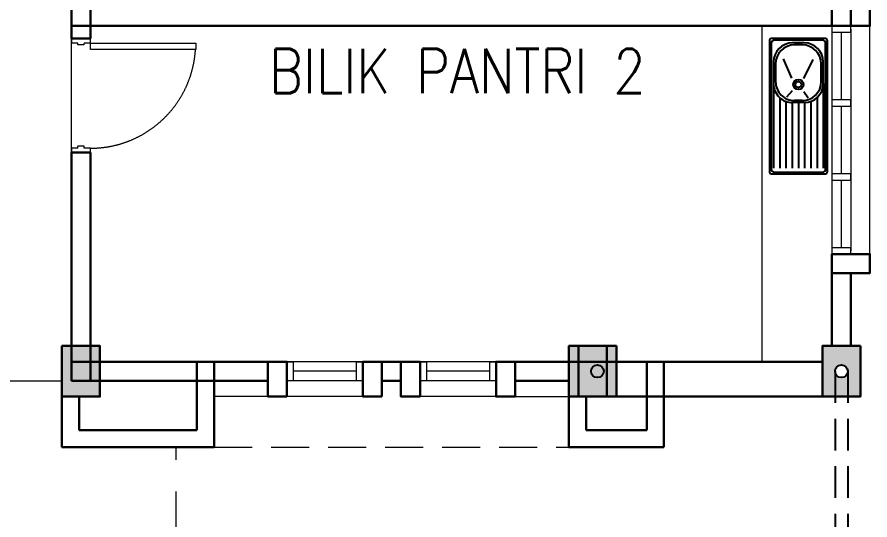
# Model space of a CAD drawing. Header units: inches. Extents: x -86493719 to 430035, y 21644 to 1519532.
# Drawn here: x 55130 to 61859, y 48130 to 52099 of the extents above; entities that cross this region are included whole.
import ezdxf
from ezdxf.enums import TextEntityAlignment as Align

# ---------------------------------------------------------------- set-up
doc = ezdxf.new("R2010")
doc.units = ezdxf.units.IN
doc.header["$MEASUREMENT"] = 0
for name, pattern in [('DASHED', [19.05, 12.7, -6.35]), ('DASHED2', [0.375, 0.25, -0.125]), ('HIDDEN', [0.375, 0.25, -0.125])]:
    doc.linetypes.add(name, pattern=pattern)
for name, color, linetype, lineweight in [('COLUMN', 8, 'Continuous', 30), ('DOOR', 8, 'Continuous', 20), ('LW', 8, 'Continuous', 20), ('ROOF', 8, 'Continuous', 20), ('t3', 8, 'Continuous', 25), ('wall', 8, 'Continuous', 30), ('WIN', 8, 'Continuous', 18)]:
    doc.layers.add(name, color=color, linetype=linetype, lineweight=lineweight)
for name, color, linetype in [('DOWNPIPE', 8, 'Continuous'), ('SAN', 8, 'Continuous'), ('SANITARY', 8, 'Continuous')]:
    doc.layers.add(name, color=color, linetype=linetype)
doc.styles.add('LAILA', font='romans.shx', dxfattribs={"width": 0.85})

# ---------------------------------------------------------------- blocks, each defined once
blk = doc.blocks.new('Dp900')
at = {"layer": 'DOOR', "color": 4}
for p, q in [((35, 150), (0, 150)), ((35, 150), (35, 100)), ((900, 150), (865, 150)), ((865, 150), (865, 100)), ((50, 100), (35, 100)), ((50, 100), (50, 50)), ((850, 100), (850, 50)), ((865, 100), (850, 100)), ((0, 0), (35, 0)), ((50, 50), (35, 50)), ((35, 50), (35, 0)), ((865, 50), (850, 50)), ((865, 50), (865, 0)), ((865, 0), (900, 0))]:
    blk.add_line(p, q, dxfattribs=at)
at = {"layer": 'DOOR', "color": 1}
for p, q in [((0, 150), (0, 0)), ((0, 150), (0, 0)), ((900, 150), (900, 0)), ((900, 150), (900, 0))]:
    blk.add_line(p, q, dxfattribs=at)
at = {"layer": 'DOOR'}
blk.add_lwpolyline([(35, 150), (35, 980), (85, 980), (85, 150)], close=True, dxfattribs=at)
at = {"layer": 'DOOR', "color": 9, "linetype": 'DASHED', "ltscale": 100}
blk.add_arc((35, 150), 830, 360, 86.54636, dxfattribs=at)
blk = doc.blocks.new('AW30')
at = {"layer": 'wall'}
for points in [[(-2473393.4, -914141.5), (-2473243.4, -914141.5), (-2473243.4, -913866.5), (-2473393.4, -913866.5)], [(-2472643.4, -914141.5), (-2472493.4, -914141.5), (-2472493.4, -913866.5), (-2472643.4, -913866.5)]]:
    blk.add_lwpolyline(points, close=True, dxfattribs=at)
at = {"layer": 'WIN', "color": 1}
for p, q in [((-2473243.4, -913866.5), (-2472643.4, -913866.5)), ((-2473193.4, -913941.5), (-2472693.4, -913941.5)), ((-2473218.4, -914016.5), (-2472643.4, -914016.5))]:
    blk.add_line(p, q, dxfattribs=at)
at = {"layer": 'WIN', "color": 2}
blk.add_line((-2473243.4, -914141.5), (-2472643.4, -914141.5), dxfattribs=at)
at = {"layer": 'WIN', "color": 1}
for points in [[(-2473243.4, -914016.5), (-2473193.4, -914016.5), (-2473193.4, -913866.5), (-2473243.4, -913866.5)], [(-2472693.4, -914016.5), (-2472643.4, -914016.5), (-2472643.4, -913866.5), (-2472693.4, -913866.5)]]:
    blk.add_lwpolyline(points, close=True, dxfattribs=at)
blk = doc.blocks.new('Kit-sink')
at = {"layer": 'SAN'}
for p, q in [((0, 0), (0, -427)), ((1052, 15), (15, 15)), ((1028.5, 1.5), (38.5, 1.5)), ((1067, -427), (1067, 0)), ((13.5, -23.5), (13.5, -403.5)), ((355.5, -17.5), (183.5, -17.5)), ((339.5, -33.5), (199.5, -33.5)), ((355.5, -17.5), (1023.6, -17.5)), ((466.4, -66.5), (1023.6, -66.5)), ((1053.5, -403.5), (1053.5, -23.5)), ((164.8, -99.7), (316.1, -173.8)), ((496.2, -115.5), (1023.6, -115.5)), ((33.5, -167.5), (33.5, -259.5)), ((49.5, -183.5), (49.5, -243.5)), ((417.9, -170.7), (467.3, -136.7)), ((489.5, -183.5), (489.5, -243.5)), ((505.5, -164.5), (1023.6, -164.5)), ((505.5, -167.5), (505.5, -259.5)), ((313, -266.5), (158.7, -331.3)), ((411.7, -263.4), (461.1, -306.6)), ((505.5, -213.5), (1023.6, -213.5)), ((505.5, -262.5), (1023.6, -262.5)), ((496.2, -311.5), (1023.6, -311.5)), ((199.5, -393.5), (339.5, -393.5)), ((466.4, -360.5), (1023.6, -360.5)), ((15, -442), (1052, -442)), ((38.5, -428.5), (1028.5, -428.5)), ((183.5, -409.5), (355.5, -409.5)), ((355.5, -409.5), (1023.6, -409.5))]:
    blk.add_line(p, q, dxfattribs=at)
for radius in [40, 23.9]:
    blk.add_circle((362.5, -213.5), radius, dxfattribs=at)
for centre, radius, start, end in [((15, 0), 15, 90, 180), ((38.5, -23.5), 25, 90, 180), ((1028.5, -23.5), 25, 0, 90), ((1052, 0), 15, 0, 90), ((183.5, -167.5), 150, 90, 180), ((199.5, -183.5), 150, 90, 180), ((339.5, -183.5), 150, 0, 90), ((355.5, -167.5), 150, 0, 90), ((183.5, -259.5), 150, 180, 270), ((199.5, -243.5), 150, 180, 270), ((339.5, -243.5), 150, 270, 0), ((355.5, -259.5), 150, 270, 0), ((38.5, -403.5), 25, 180, 270), ((1028.5, -403.5), 25, 270, 0), ((15, -427), 15, 180, 270), ((1052, -427), 15, 270, 0)]:
    blk.add_arc(centre, radius, start, end, dxfattribs=at)

msp = doc.modelspace()

# ---------------------------------------------------------------- hatches: boundary and pattern name
at = {"layer": 'COLUMN'}
h = msp.add_hatch(color=256, dxfattribs=at)
h.paths.add_polyline_path([(59559.3, 49503.6), (59709.3, 49503.6), (59709.3, 49353.6, 0.414214), (59659.3, 49303.6), (59559.3, 49303.6)])
h.paths.add_polyline_path([(59559.3, 49303.6), (59659.3, 49303.6, 0.414214), (59709.3, 49253.6), (59709.3, 49103.6), (59559.3, 49103.6)])
h.paths.add_polyline_path([(59709.3, 49253.6, 0.414214), (59759.3, 49303.6), (59859.3, 49303.6), (59859.3, 49103.6), (59709.3, 49103.6)])
h.paths.add_polyline_path([(59709.3, 49503.6), (59859.3, 49503.6), (59859.3, 49303.6), (59759.3, 49303.6, 0.414214), (59709.3, 49353.6)])
h = msp.add_hatch(color=256, dxfattribs=at)
h.paths.add_polyline_path([(61484.3, 49503.6), (61634.3, 49503.6), (61634.3, 49353.6, 0.414214), (61584.3, 49303.6), (61484.3, 49303.6)])
h.paths.add_polyline_path([(61484.3, 49303.6), (61584.3, 49303.6, 0.414214), (61634.3, 49253.6), (61634.3, 49103.6), (61484.3, 49103.6)])
h.paths.add_polyline_path([(61634.3, 49253.6, 0.414214), (61684.3, 49303.6), (61784.3, 49303.6), (61784.3, 49103.6), (61634.3, 49103.6)])
h.paths.add_polyline_path([(61634.3, 49503.6), (61784.3, 49503.6), (61784.3, 49303.6), (61684.3, 49303.6, 0.414214), (61634.3, 49353.6)])

# ---------------------------------------------------------------- linework, layer by layer
for points in [[(55484.3, 49503.6), (55784.3, 49503.6), (55784.3, 49103.6), (55484.3, 49103.6)], [(59784.3, 49503.6), (59484.3, 49503.6), (59484.3, 49103.6), (59784.3, 49103.6)], [(59859.3, 49503.6), (59559.3, 49503.6), (59559.3, 49103.6), (59859.3, 49103.6)], [(61784.3, 49503.6), (61484.3, 49503.6), (61484.3, 49103.6), (61784.3, 49103.6)]]:
    msp.add_lwpolyline(points, close=True, dxfattribs=at)
for points in [[(55484.3, 49503.6), (55784.3, 49503.6), (55484.3, 49103.6), (55784.3, 49103.6)], [(59784.3, 49503.6), (59484.3, 49503.6), (59784.3, 49103.6), (59484.3, 49103.6)]]:
    msp.add_solid(points, dxfattribs=at)
at = {"layer": 'DOWNPIPE', "linetype": 'HIDDEN', "ltscale": 1000}
for p, q in [((61584.3, 49303.6), (61584.3, 47953.6)), ((61684.3, 49303.6), (61684.3, 47953.6))]:
    msp.add_line(p, q, dxfattribs=at)
at = {"layer": 'DOWNPIPE'}
for centre in [(59709.3, 49303.6), (61634.3, 49303.6)]:
    msp.add_circle(centre, 50, dxfattribs=at)
at = {"layer": 'LW'}
for p, q in [((61006.9, 52028.6), (61006.9, 49378.6)), ((61859.3, 50228.6), (61859.3, 52028.6)), ((55559.3, 51028.6), (55559.3, 51928.6)), ((51784.3, 49228.6), (55484.3, 49228.6))]:
    msp.add_line(p, q, dxfattribs=at)
at = {"layer": 'LW', "linetype": 'HIDDEN', "ltscale": 1200}
msp.add_line((56684.3, 48703.6), (59484.3, 48703.6), dxfattribs=at)
at = {"layer": 'ROOF', "linetype": 'DASHED2', "ltscale": 2000}
msp.add_line((56384.3, 46353.6), (56384.3, 48703.6), dxfattribs=at)
at = {"layer": 'wall'}
for p, q in [((55559.3, 51928.6), (55559.3, 55028.6)), ((55709.3, 51928.6), (55709.3, 55028.6)), ((61559.3, 52028.6), (61559.3, 53103.6)), ((61709.3, 52028.6), (61709.3, 53103.6)), ((55559.3, 52028.6), (61709.3, 52028.6)), ((55559.3, 51928.6), (55709.3, 51928.6)), ((55559.3, 51028.6), (55559.3, 49228.6)), ((55559.3, 51028.6), (55709.3, 51028.6)), ((55709.3, 51028.6), (55709.3, 49228.6)), ((61559.3, 49503.6), (61559.3, 50228.6)), ((61709.3, 49503.6), (61709.3, 50078.6)), ((57109.3, 49378.6), (55559.3, 49378.6)), ((56549.3, 48838.6), (56549.3, 49378.6)), ((56684.3, 48703.6), (56684.3, 49378.6)), ((57859.3, 49378.6), (58309.3, 49378.6)), ((61484.3, 49378.6), (58909.3, 49378.6)), ((60099.3, 48838.6), (60099.3, 49378.6)), ((60234.3, 48703.6), (60234.3, 49378.6)), ((57109.3, 49228.6), (55559.3, 49228.6)), ((58009.3, 49228.6), (58159.3, 49228.6)), ((59484.3, 49228.6), (59059.3, 49228.6)), ((55484.3, 48703.6), (55484.3, 49103.6)), ((55619.3, 48838.6), (55619.3, 49108.6)), ((59484.3, 48703.6), (59484.3, 49103.6)), ((59619.3, 48838.6), (59619.3, 49108.6)), ((59784.3, 49103.6), (61484.3, 49103.6)), ((56549.3, 48838.6), (55619.3, 48838.6)), ((60099.3, 48838.6), (59619.3, 48838.6)), ((56684.3, 48703.6), (55484.3, 48703.6)), ((60234.3, 48703.6), (59484.3, 48703.6))]:
    msp.add_line(p, q, dxfattribs=at)
for points in [[(61559.3, 52028.6), (61559.3, 52178.6), (61859.3, 52178.6), (61859.3, 52028.6)], [(61559.3, 50078.6), (61559.3, 50228.6), (61859.3, 50228.6), (61859.3, 50078.6)]]:
    msp.add_lwpolyline(points, close=True, dxfattribs=at)
at = {"layer": 'WIN'}
for p, q in [((61559.3, 52028.6), (61559.3, 50228.6)), ((61634.3, 51445.3), (61634.3, 51978.6)), ((61709.3, 52003.6), (61709.3, 50253.6)), ((61634.3, 50862), (61634.3, 51395.3)), ((61634.3, 50278.6), (61634.3, 50812)), ((57109.3, 49103.6), (56684.3, 49103.6)), ((59059.3, 49103.6), (59484.3, 49103.6))]:
    msp.add_line(p, q, dxfattribs=at)
for points in [[(61709.3, 51978.6), (61709.3, 52028.6), (61559.3, 52028.6), (61559.3, 51978.6)], [(61709.3, 51395.3), (61709.3, 51445.3), (61559.3, 51445.3), (61559.3, 51395.3)], [(61709.3, 50812), (61709.3, 50862), (61559.3, 50862), (61559.3, 50812)], [(61709.3, 50228.6), (61709.3, 50278.6), (61559.3, 50278.6), (61559.3, 50228.6)]]:
    msp.add_lwpolyline(points, close=True, dxfattribs=at)

# ---------------------------------------------------------------- block references
at = {"layer": 'DOOR', "rotation": 270}
msp.add_blockref('Dp900', (55559.3, 51928.6), dxfattribs=at)
at = {"layer": 'SANITARY', "rotation": 270}
msp.add_blockref('Kit-sink', (61508.3, 51928.8), dxfattribs=at)
at = {"layer": 'WIN', "xscale": -1}
for p in [(-2415384.1, 963245.1), (-2414334.1, 963245.1)]:
    msp.add_blockref('AW30', p, dxfattribs=at)

# ---------------------------------------------------------------- texts
at = {"layer": 't3', "style": 'LAILA', "width": 0.85}
msp.add_text('BILIK PANTRI 2', height=350, dxfattribs=at).set_placement((57118, 51847.2), align=Align.TOP_LEFT)

doc.saveas('drawing.dxf')
